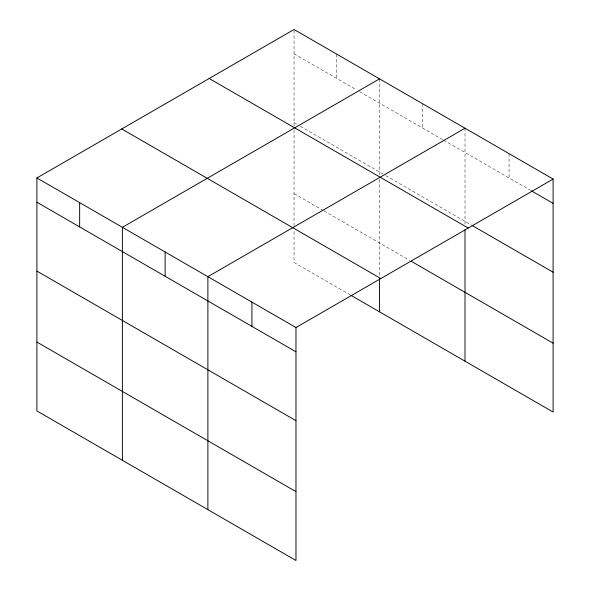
<?xml version="1.0" encoding="UTF-8"?>
<svg xmlns="http://www.w3.org/2000/svg" width="590" height="590" viewBox="0 0 590 590"><rect width="100%" height="100%" fill="white"/><g stroke="black" fill="none" stroke-linecap="round" stroke-linejoin="round"><path stroke-width="0.44" stroke-dasharray="2.95 2.21" d="M294.034 126.334L294.034 29.5M294.034 53.786L356.574 89.886M359.738 91.716L442.854 139.705M443.643 140.162L530.292 190.186M294.034 122.654L297.198 124.475M300.369 126.304L382.696 173.836M385.86 175.665L471.314 224.996M294.034 193.608L323.32 210.512M324.117 210.969L409.608 260.33M350.239 294.919L294.034 262.469L294.034 230.336M509.059 153.643L509.059 177.929M465.016 128.214L465.016 224.134M422.27 103.538L422.27 127.823M379.525 78.861L379.525 175.695M379.525 179.382L379.525 276.939M336.779 54.177L336.779 78.463M294.034 130.021L294.034 225.741"/><path stroke-width="0.89" d="M295.966 420.677L295.966 327.531L36.897 177.959L36.897 410.928L295.966 560.5L295.966 420.677L36.897 271.105M351.028 295.376L553.103 412.041L553.103 179.072L294.034 29.5L36.897 177.959M379.525 78.861L122.388 227.312L122.388 460.289M465.016 128.214L207.879 276.673L207.879 509.649M295.966 327.531L553.103 179.072M531.081 190.644L553.103 203.351M472.096 225.454L553.103 272.219M209.177 78.492L468.246 228.065M411.193 261.245L553.103 343.173M121.754 128.967L380.823 278.539M36.897 202.237L295.966 351.81M36.897 342.06L295.966 491.632M465.016 229.657L465.016 361.191M379.525 278.775L379.525 311.83M251.923 302.102L251.923 326.381M165.134 251.996L165.134 276.275M79.643 202.636L79.643 226.921"/></g></svg>
